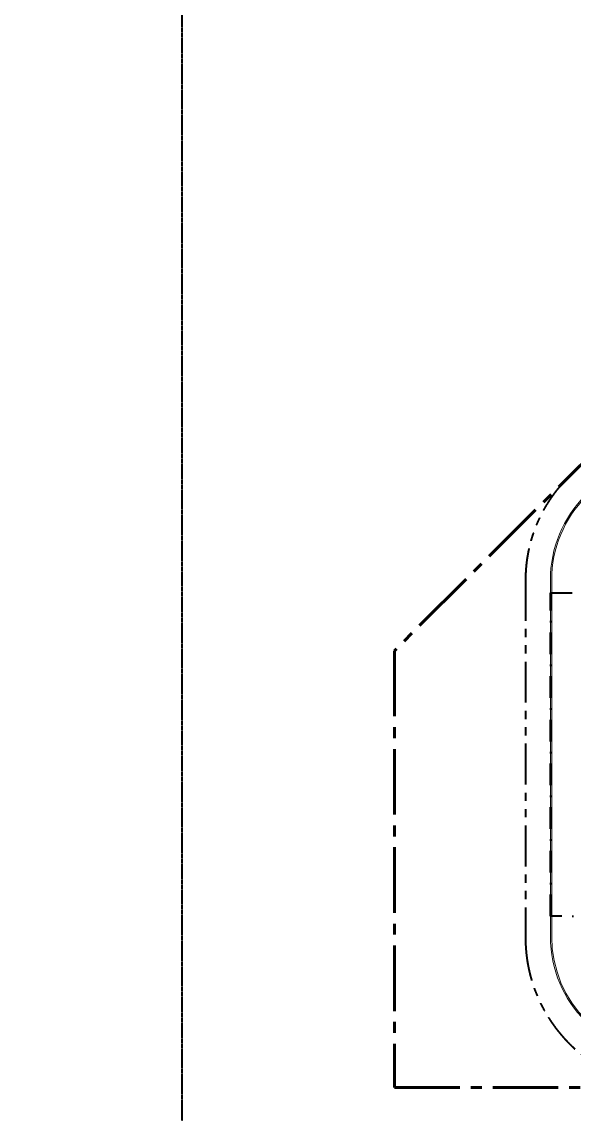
# Model space of a CAD drawing. Header units: inches. Extents: x 5542223 to 12533222, y 497239 to 5189502.
# Drawn here: x 6367595 to 6430784, y 1917904 to 2042970 of the extents above; entities that cross this region are included whole.
import ezdxf

# ---------------------------------------------------------------- set-up
doc = ezdxf.new("R2010")
doc.units = ezdxf.units.IN
doc.header["$MEASUREMENT"] = 0
for name, pattern in [('CENTER2', [1.125, 0.75, -0.125, 0.125, -0.125]), ('DASHDOT', [1, 0.5, -0.25, 0, -0.25]), ('PHANTOM2', [1.25, 0.625, -0.125, 0.125, -0.125, 0.125, -0.125])]:
    doc.linetypes.add(name, pattern=pattern)
doc.layers.get('0').update_dxf_attribs({"color": 1})
for name, color, linetype, lineweight in [('Area_parking', 7, 'DASHDOT', 40), ('new site profile', 7, 'CENTER2', 60), ('Road', 7, 'Continuous', 15), ('Road_CStone', 8, 'Continuous', 15), ('ROW', 7, 'PHANTOM2', 40)]:
    doc.layers.add(name, color=color, linetype=linetype, lineweight=lineweight)

msp = doc.modelspace()

# ---------------------------------------------------------------- linework, layer by layer
msp.add_circle((6864263.374, 1819279.277), 1322040.52)
at = {"layer": 'Area_parking', "ltscale": 5000}
msp.add_lwpolyline([(6439367.133, 1940557.198), (6428067.133, 1940557.198), (6428067.133, 1977607.199), (6439367.133, 1977607.199)], dxfattribs=at)
at = {"layer": 'new site profile', "ltscale": 10000}
msp.add_lwpolyline([(6761787.132, 2262957.199), (6513967.133, 2074507.199), (6410217.133, 1970957.199), (6410217.133, 1920957.199), (6513967.133, 1920957.199), (6761787.133, 1920957.199)], dxfattribs=at)
at = {"layer": 'Road', "ltscale": 6000}
msp.add_line((6428217.133, 1979084.433), (6428217.133, 1938207.199), dxfattribs=at)
for centre, start, end in [((6441717.133, 1979084.433), 134.94472188, 180), ((6441717.133, 1938207.199), 180, 270)]:
    msp.add_arc(centre, 13500, start, end, dxfattribs=at)
at = {"layer": 'Road_CStone', "ltscale": 6000}
msp.add_line((6428067.133, 1979084.433), (6428067.133, 1937832.199), dxfattribs=at)
for centre, start, end in [((6441717.133, 1979084.433), 134.94472188, 180), ((6441717.133, 1938207.199), 180, 270)]:
    msp.add_arc(centre, 13650, start, end, dxfattribs=at)
at = {"layer": 'ROW', "ltscale": 7500}
for p, q in [((6513967.133, 2074507.199), (6430061.133, 1990762.946)), ((6425217.133, 1979084.433), (6425217.133, 1937832.199))]:
    msp.add_line(p, q, dxfattribs=at)
at = {"layer": 'ROW'}
msp.add_lwpolyline([(6385948.585, 2320467.475), (7342578.163, 2320467.475), (7342578.163, 1819279.277), (6385948.585, 1819279.277)], close=True, dxfattribs=at)
at = {"layer": 'ROW', "ltscale": 7500}
for centre, radius, start, end in [((6441717.133, 1979084.433), 16500, 134.94472188, 180), ((6442375.147, 1938104.758), 17160.179, 180.91007828, 267.80243028)]:
    msp.add_arc(centre, radius, start, end, dxfattribs=at)

doc.saveas('drawing.dxf')
